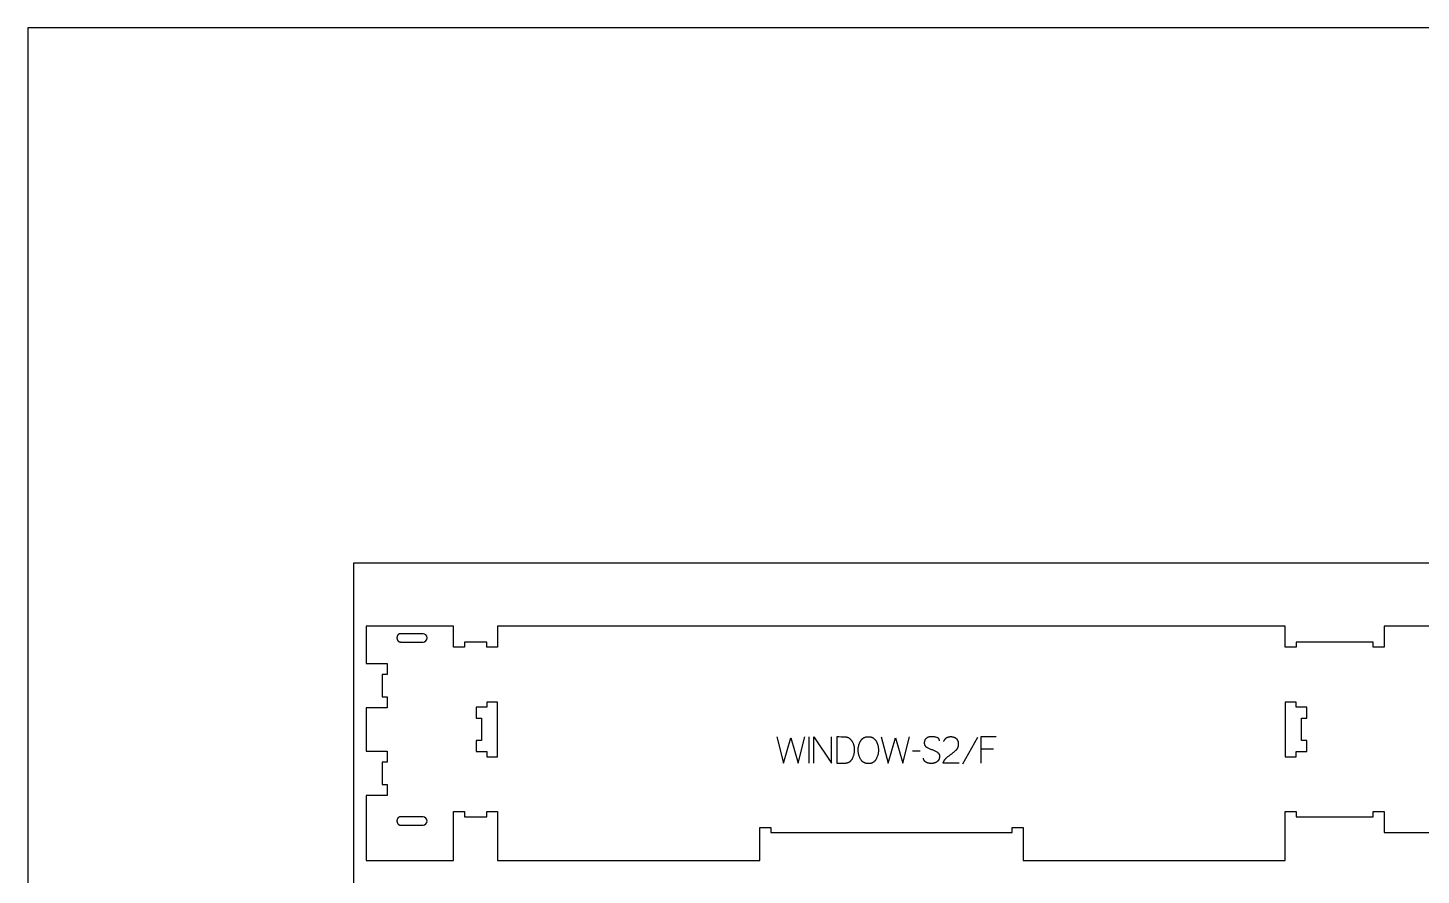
# Model space of a CAD drawing. Extents: x 0 to 4485, y 0 to 8771.
# Drawn here: x 0 to 1591, y 4627 to 5593 of the extents above; entities that cross this region are included whole.
import ezdxf

# ---------------------------------------------------------------- set-up
doc = ezdxf.new("R2010")
doc.units = 0
for name, color, linetype in [('0_SHEET_SPRUCEPLY_2440X122', 1, 'CONTINUOUS'), ('1_ANYTOOL_1MMDEEP_LABELS_S', 2, 'CONTINUOUS'), ('3_ANYTOOL_CUTTHROUGH_INSID', 4, 'CONTINUOUS'), ('4_ANYTOOL_CUTTHROUGH_OUTSI', 5, 'CONTINUOUS'), ('DONOTCUT', 7, 'CONTINUOUS')]:
    doc.layers.add(name, color=color, linetype=linetype)

msp = doc.modelspace()

# ---------------------------------------------------------------- linework, layer by layer
at = {"layer": '0_SHEET_SPRUCEPLY_2440X122'}
msp.add_lwpolyline([(371.7, 4982.6), (371.7, 3762.6), (2811.7, 3762.6), (2811.7, 4982.6)], close=True, dxfattribs=at)
at = {"layer": '1_ANYTOOL_1MMDEEP_LABELS_S', "color": 2}
for points in [[(855.2, 4784.2), (862.9, 4754.2), (871.3, 4783.3), (879.8, 4754.2), (887.3, 4784.2)], [(891.7, 4784.2), (891.7, 4754.2)], [(897.7, 4754.2), (897.7, 4784.2), (917.7, 4754.2), (917.7, 4784.2)], [(974.6, 4784.2), (982.3, 4754.2), (990.7, 4783.3), (999.2, 4754.2), (1006.7, 4784.2)], [(1041.2, 4779.6), (1041.2, 4779.8), (1041.1, 4779.9), (1041.1, 4780), (1041.1, 4780.1), (1041.1, 4780.2), (1041.1, 4780.3), (1041.1, 4780.3), (1041.1, 4780.4), (1041.1, 4780.5), (1041.1, 4780.6), (1041, 4780.7), (1041, 4780.8), (1041, 4780.8), (1041, 4780.9), (1040.9, 4781), (1040.9, 4781.1), (1040.9, 4781.2), (1040.9, 4781.2), (1040.8, 4781.3), (1040.8, 4781.4), (1040.8, 4781.5), (1040.7, 4781.5), (1040.7, 4781.6), (1040.7, 4781.7), (1040.6, 4781.7), (1040.6, 4781.8), (1040.5, 4781.9), (1040.5, 4781.9), (1040.4, 4782), (1040.4, 4782.1), (1040.3, 4782.1), (1040.3, 4782.2), (1040.2, 4782.3), (1040.2, 4782.3), (1040.1, 4782.4), (1040.1, 4782.4), (1040, 4782.5), (1039.9, 4782.5), (1039.9, 4782.6), (1039.8, 4782.7), (1039.7, 4782.7), (1039.7, 4782.8), (1039.6, 4782.8), (1039.5, 4782.9), (1039.5, 4782.9), (1039.4, 4783), (1039.3, 4783), (1039.2, 4783), (1039.2, 4783.1), (1039.1, 4783.1), (1039, 4783.2), (1038.8, 4783.3), (1038.6, 4783.3), (1038.5, 4783.4), (1038.3, 4783.5), (1038.1, 4783.5), (1037.9, 4783.6), (1037.1, 4783.8), (1036.3, 4784), (1035.5, 4784.2), (1034.7, 4784.3), (1034.3, 4784.4), (1034, 4784.4), (1033.6, 4784.5), (1033.2, 4784.5), (1032.8, 4784.5), (1032.5, 4784.5), (1032.1, 4784.5), (1031.8, 4784.5), (1031.6, 4784.5), (1031.4, 4784.5), (1031.2, 4784.5), (1031, 4784.5), (1030.8, 4784.5), (1030.6, 4784.5), (1030.4, 4784.5), (1030.2, 4784.4), (1030.1, 4784.4), (1029.9, 4784.4), (1029.7, 4784.3), (1029.5, 4784.3), (1029.3, 4784.2), (1029.2, 4784.2), (1029, 4784.1), (1028.8, 4784.1), (1028.6, 4784), (1028.5, 4784), (1028.3, 4783.9), (1028.1, 4783.8), (1027.9, 4783.8), (1027.8, 4783.7), (1027.6, 4783.6), (1027.4, 4783.5), (1027.3, 4783.4), (1027.1, 4783.3), (1026.9, 4783.2), (1026.8, 4783.2), (1026.6, 4783), (1026.5, 4782.9), (1026.3, 4782.8), (1026.2, 4782.7), (1026, 4782.6), (1025.9, 4782.5), (1025.7, 4782.4), (1025.6, 4782.2), (1025.4, 4782.1), (1025.3, 4782), (1025.2, 4781.9), (1025.1, 4781.7), (1025, 4781.6), (1024.8, 4781.4), (1024.7, 4781.3), (1024.6, 4781.1), (1024.5, 4781), (1024.5, 4780.8), (1024.4, 4780.7), (1024.3, 4780.5), (1024.2, 4780.3), (1024.1, 4780.2), (1024.1, 4780), (1024, 4779.8), (1024, 4779.7), (1023.9, 4779.5), (1023.9, 4779.3), (1023.8, 4779.1), (1023.8, 4778.9), (1023.8, 4778.7), (1023.7, 4778.5), (1023.7, 4778.3), (1023.7, 4778.1), (1023.7, 4777.9), (1023.7, 4777.7), (1023.7, 4777.5), (1023.7, 4777.3), (1023.7, 4777.1), (1023.7, 4776.9), (1023.7, 4776.7), (1023.7, 4776.5), (1023.8, 4776.3), (1023.8, 4776.1), (1023.8, 4775.9), (1023.9, 4775.7), (1023.9, 4775.5), (1024, 4775.4), (1024.1, 4775.2), (1024.1, 4775.1), (1024.1, 4775), (1024.2, 4774.9), (1024.2, 4774.8), (1024.2, 4774.8), (1024.3, 4774.7), (1024.3, 4774.6), (1024.4, 4774.5), (1024.4, 4774.4), (1024.5, 4774.4), (1024.5, 4774.3), (1024.6, 4774.2), (1024.6, 4774.1), (1024.7, 4774.1), (1024.7, 4774), (1024.8, 4773.9), (1024.8, 4773.8), (1024.9, 4773.8), (1024.9, 4773.7), (1025, 4773.6), (1025.1, 4773.6), (1025.1, 4773.5), (1025.2, 4773.4), (1025.3, 4773.4), (1025.4, 4773.2), (1025.5, 4773.1), (1025.7, 4773), (1025.8, 4772.9), (1026, 4772.8), (1026.2, 4772.7), (1026.3, 4772.6), (1026.5, 4772.5), (1027.2, 4772.1), (1027.9, 4771.7), (1028.7, 4771.3), (1029.5, 4771), (1030.2, 4770.6), (1031, 4770.3), (1031.8, 4770), (1032.7, 4769.7), (1033.5, 4769.3), (1034.3, 4769), (1035.1, 4768.7), (1035.9, 4768.3), (1036.6, 4767.9), (1037.3, 4767.5), (1038, 4767.1), (1038.7, 4766.7), (1038.9, 4766.6), (1039, 4766.5), (1039.2, 4766.4), (1039.3, 4766.3), (1039.3, 4766.3), (1039.4, 4766.2), (1039.5, 4766.1), (1039.6, 4766.1), (1039.6, 4766), (1039.7, 4765.9), (1039.7, 4765.9), (1039.8, 4765.8), (1039.9, 4765.7), (1039.9, 4765.7), (1040, 4765.6), (1040, 4765.5), (1040.1, 4765.4), (1040.2, 4765.4), (1040.2, 4765.3), (1040.3, 4765.2), (1040.3, 4765.1), (1040.4, 4765.1), (1040.4, 4765), (1040.5, 4764.9), (1040.5, 4764.8), (1040.5, 4764.7), (1040.6, 4764.7), (1040.6, 4764.6), (1040.7, 4764.5), (1040.7, 4764.4), (1040.7, 4764.3), (1040.8, 4764.2), (1040.8, 4764.2), (1040.8, 4764.1), (1040.9, 4764), (1040.9, 4763.9), (1040.9, 4763.8), (1041, 4763.6), (1041, 4763.4), (1041, 4763.2), (1041.1, 4763), (1041.1, 4762.8), (1041.1, 4762.6), (1041.1, 4762.4), (1041.1, 4762.2), (1041.1, 4762), (1041.1, 4761.7), (1041.1, 4761.5), (1041.1, 4761.3), (1041.1, 4761), (1041.1, 4760.8), (1041, 4760.6), (1041, 4760.4), (1041, 4760.2), (1040.9, 4759.9), (1040.9, 4759.7), (1040.8, 4759.5), (1040.7, 4759.3), (1040.7, 4759.1), (1040.6, 4758.9), (1040.5, 4758.7), (1040.4, 4758.6), (1040.4, 4758.4), (1040.3, 4758.2), (1040.2, 4758), (1040.1, 4757.9), (1040, 4757.7), (1039.8, 4757.5), (1039.7, 4757.4), (1039.6, 4757.2), (1039.5, 4757), (1039.4, 4756.9), (1039.2, 4756.8), (1039.1, 4756.6), (1038.9, 4756.5), (1038.8, 4756.3), (1038.6, 4756.2), (1038.5, 4756.1), (1038.3, 4756), (1038.1, 4755.8), (1037.9, 4755.7), (1037.6, 4755.5), (1037.2, 4755.3), (1036.8, 4755.1), (1036.5, 4754.9), (1036.1, 4754.8), (1035.7, 4754.6), (1035.5, 4754.5), (1035.3, 4754.5), (1035.1, 4754.4), (1035, 4754.3), (1034.8, 4754.3), (1034.6, 4754.2), (1034.4, 4754.2), (1034.2, 4754.1), (1034, 4754.1), (1033.8, 4754.1), (1033.6, 4754), (1033.4, 4754), (1033.2, 4754), (1033, 4753.9), (1032.6, 4753.9), (1032.2, 4753.9), (1031.7, 4753.9), (1031.3, 4753.9), (1030.9, 4753.9), (1030.5, 4753.9), (1030.1, 4753.9), (1029.7, 4754), (1029.3, 4754.1), (1029, 4754.1), (1028.6, 4754.2), (1028.2, 4754.3), (1027.8, 4754.4), (1027.5, 4754.6), (1027.1, 4754.7), (1026.7, 4754.9), (1026.4, 4755), (1026, 4755.2), (1025.7, 4755.4), (1025.5, 4755.5), (1025.4, 4755.6), (1025.2, 4755.7), (1025, 4755.8), (1024.9, 4755.9), (1024.8, 4756), (1024.6, 4756.2), (1024.5, 4756.3), (1024.4, 4756.4), (1024.2, 4756.5), (1024.1, 4756.7), (1024, 4756.8), (1024, 4756.9), (1023.9, 4756.9), (1023.9, 4757), (1023.8, 4757.1), (1023.8, 4757.1), (1023.7, 4757.2), (1023.7, 4757.3), (1023.6, 4757.4), (1023.6, 4757.4), (1023.5, 4757.5), (1023.5, 4757.6), (1023.5, 4757.7), (1023.4, 4757.7), (1023.4, 4757.8), (1023.4, 4757.9), (1023.3, 4758), (1023.3, 4758), (1023.3, 4758.1), (1023.2, 4758.2), (1023.2, 4758.3), (1023.2, 4758.5), (1023.1, 4758.6), (1023.1, 4758.8), (1023, 4759), (1023, 4759.1), (1023, 4759.3), (1023, 4759.5), (1023, 4759.7), (1022.9, 4759.9), (1022.9, 4760.1)], [(1063.5, 4754.2), (1045.2, 4754.3), (1045.3, 4754.7), (1045.4, 4755), (1045.5, 4755.2), (1045.6, 4755.4), (1045.7, 4755.6), (1045.8, 4755.8), (1045.9, 4756.1), (1046, 4756.3), (1046.1, 4756.5), (1046.2, 4756.7), (1046.3, 4756.9), (1046.4, 4757.1), (1046.5, 4757.3), (1046.6, 4757.5), (1046.8, 4757.7), (1046.9, 4757.9), (1047, 4758), (1047.1, 4758.2), (1047.3, 4758.4), (1047.4, 4758.6), (1047.6, 4758.8), (1047.7, 4759), (1047.9, 4759.1), (1048, 4759.3), (1048.2, 4759.5), (1048.4, 4759.6), (1048.5, 4759.8), (1048.7, 4760), (1048.9, 4760.1), (1049.2, 4760.4), (1050.7, 4761.7), (1052.2, 4762.8), (1053.7, 4764), (1055.2, 4765.1), (1056, 4765.7), (1056.7, 4766.3), (1057.4, 4766.8), (1058.1, 4767.4), (1058.8, 4768), (1059.4, 4768.6), (1060.1, 4769.2), (1060.7, 4769.8), (1060.8, 4770), (1060.9, 4770.2), (1061.1, 4770.3), (1061.2, 4770.5), (1061.3, 4770.7), (1061.5, 4770.8), (1061.6, 4771), (1061.7, 4771.2), (1061.8, 4771.3), (1061.9, 4771.5), (1062, 4771.7), (1062.1, 4771.9), (1062.2, 4772.1), (1062.3, 4772.2), (1062.3, 4772.4), (1062.4, 4772.6), (1062.5, 4772.8), (1062.6, 4773), (1062.6, 4773.2), (1062.7, 4773.4), (1062.7, 4773.6), (1062.8, 4773.8), (1062.8, 4774), (1062.9, 4774.2), (1062.9, 4774.4), (1062.9, 4774.6), (1063, 4774.9), (1063, 4775.1), (1063, 4775.3), (1063, 4775.5), (1063, 4775.7), (1063, 4776), (1063, 4776.2), (1063, 4776.5), (1063, 4776.7), (1063, 4777), (1062.9, 4777.2), (1062.9, 4777.4), (1062.9, 4777.6), (1062.9, 4777.9), (1062.8, 4778.1), (1062.8, 4778.3), (1062.7, 4778.5), (1062.7, 4778.7), (1062.6, 4778.9), (1062.5, 4779.1), (1062.5, 4779.3), (1062.4, 4779.5), (1062.3, 4779.7), (1062.2, 4779.9), (1062.1, 4780.1), (1062, 4780.3), (1061.9, 4780.4), (1061.8, 4780.6), (1061.7, 4780.8), (1061.6, 4780.9), (1061.5, 4781.1), (1061.3, 4781.2), (1061.2, 4781.4), (1061.1, 4781.5), (1060.9, 4781.7), (1060.8, 4781.8), (1060.6, 4782), (1060.5, 4782.1), (1060.3, 4782.2), (1060.2, 4782.4), (1060, 4782.5), (1059.8, 4782.6), (1059.7, 4782.7), (1059.5, 4782.8), (1059.3, 4782.9), (1059.1, 4783), (1059, 4783.1), (1058.8, 4783.2), (1058.6, 4783.3), (1058.4, 4783.4), (1058.2, 4783.5), (1058, 4783.5), (1057.8, 4783.6), (1057.6, 4783.7), (1057.4, 4783.7), (1057.2, 4783.8), (1057, 4783.9), (1056.8, 4783.9), (1056.6, 4784), (1056.4, 4784), (1056.2, 4784), (1055.9, 4784.1), (1055.7, 4784.1), (1055.5, 4784.1), (1055.3, 4784.2), (1055, 4784.2), (1054.8, 4784.2), (1054.6, 4784.2), (1054.1, 4784.2), (1053.7, 4784.2), (1053.4, 4784.2), (1053, 4784.2), (1052.7, 4784.1), (1052.3, 4784.1), (1052, 4784), (1051.7, 4784), (1051.3, 4783.9), (1051, 4783.8), (1050.9, 4783.8), (1050.7, 4783.7), (1050.6, 4783.7), (1050.4, 4783.6), (1050.3, 4783.5), (1050.1, 4783.5), (1050, 4783.4), (1049.8, 4783.4), (1049.7, 4783.3), (1049.6, 4783.2), (1049.4, 4783.2), (1049.3, 4783.1), (1049.2, 4783), (1049, 4782.9), (1048.9, 4782.8), (1048.8, 4782.8), (1048.6, 4782.7), (1048.5, 4782.6), (1048.4, 4782.5), (1048.3, 4782.4), (1048.1, 4782.3), (1048, 4782.2), (1047.9, 4782.1), (1047.8, 4782), (1047.7, 4781.9), (1047.5, 4781.8), (1047.4, 4781.7), (1047.3, 4781.6), (1047.2, 4781.5), (1047.1, 4781.3), (1047, 4781.2), (1046.9, 4781.1), (1046.7, 4780.8), (1046.5, 4780.6), (1046.3, 4780.3), (1046.1, 4780), (1045.9, 4779.7), (1045.8, 4779.4), (1045.6, 4779.1)], [(1084.7, 4783.7), (1067.5, 4753)], [(1106, 4784.2), (1088.3, 4784.2), (1088.3, 4754.2)], [(1018.9, 4768.1), (1010.1, 4768)], [(1102.8, 4770.2), (1088.3, 4770.2)]]:
    msp.add_lwpolyline(points, dxfattribs=at)
for points in [[(923.8, 4784.2), (923.8, 4754.2), (932.3, 4754.3), (932.7, 4754.3), (933.1, 4754.3), (933.5, 4754.3), (933.9, 4754.4), (934.3, 4754.4), (934.6, 4754.5), (935, 4754.6), (935.4, 4754.6), (935.7, 4754.7), (936.1, 4754.8), (936.4, 4754.9), (936.7, 4755), (937, 4755.2), (937.2, 4755.2), (937.3, 4755.3), (937.5, 4755.4), (937.6, 4755.4), (937.8, 4755.5), (937.9, 4755.6), (938.1, 4755.7), (938.2, 4755.7), (938.4, 4755.8), (938.5, 4755.9), (938.6, 4756), (938.8, 4756.1), (938.9, 4756.2), (939, 4756.3), (939.2, 4756.4), (939.3, 4756.5), (939.4, 4756.6), (939.5, 4756.7), (939.6, 4756.8), (939.8, 4756.9), (939.9, 4757), (940, 4757.1), (940.1, 4757.3), (940.2, 4757.4), (940.3, 4757.5), (940.4, 4757.6), (940.5, 4757.8), (940.6, 4757.9), (940.7, 4758), (940.8, 4758.1), (940.9, 4758.3), (941, 4758.4), (941.2, 4758.7), (941.4, 4759), (941.6, 4759.3), (941.9, 4759.9), (942.2, 4760.5), (942.4, 4761.2), (942.7, 4761.8), (942.9, 4762.5), (943.1, 4763.1), (943.3, 4763.8), (943.5, 4764.4), (943.7, 4765.1), (943.8, 4765.7), (943.9, 4766.4), (944, 4767.1), (944.1, 4767.8), (944.1, 4768.5), (944.2, 4769.2), (944.2, 4769.9), (944.2, 4770.5), (944.1, 4771.1), (944.1, 4771.7), (944, 4772.2), (943.9, 4772.8), (943.9, 4773.1), (943.8, 4773.4), (943.8, 4773.7), (943.7, 4773.9), (943.6, 4774.2), (943.5, 4774.5), (943.5, 4774.8), (943.4, 4775), (943.3, 4775.3), (943.2, 4775.6), (943.1, 4775.9), (943, 4776.1), (942.9, 4776.4), (942.8, 4776.7), (942.5, 4777.2), (942.3, 4777.7), (942, 4778.2), (941.7, 4778.7), (941.5, 4779), (941.3, 4779.3), (941.1, 4779.6), (940.9, 4779.9), (940.7, 4780.2), (940.5, 4780.4), (940.2, 4780.7), (940, 4780.9), (939.8, 4781.1), (939.6, 4781.4), (939.4, 4781.6), (939.1, 4781.8), (938.9, 4782), (938.6, 4782.2), (938.4, 4782.3), (938.2, 4782.5), (937.9, 4782.7), (937.7, 4782.8), (937.4, 4783), (937.1, 4783.1), (936.9, 4783.2), (936.6, 4783.3), (936.3, 4783.4), (936.1, 4783.5), (935.8, 4783.6), (935.5, 4783.7), (935.2, 4783.7), (935, 4783.8), (934.7, 4783.8), (934.4, 4783.9), (934.1, 4783.9), (933.8, 4783.9), (931.3, 4784), (928.9, 4784.1), (926.3, 4784.2)], [(960.2, 4784.5), (960.6, 4784.5), (961, 4784.5), (961.3, 4784.5), (961.7, 4784.5), (961.9, 4784.4), (962, 4784.4), (962.2, 4784.4), (962.4, 4784.3), (962.5, 4784.3), (962.7, 4784.3), (962.9, 4784.2), (963, 4784.2), (963.2, 4784.1), (963.3, 4784.1), (963.5, 4784), (963.6, 4784), (963.8, 4783.9), (963.9, 4783.8), (964.1, 4783.8), (964.2, 4783.7), (964.4, 4783.6), (964.5, 4783.6), (964.7, 4783.5), (964.8, 4783.4), (964.9, 4783.3), (965.1, 4783.2), (965.2, 4783.2), (965.3, 4783.1), (965.6, 4782.9), (965.9, 4782.7), (966.1, 4782.5), (966.3, 4782.3), (966.6, 4782.1), (966.8, 4781.8), (967, 4781.6), (967.3, 4781.4), (967.5, 4781.2), (967.7, 4780.9), (967.9, 4780.7), (968.1, 4780.4), (968.3, 4780.1), (968.4, 4779.9), (968.6, 4779.6), (968.8, 4779.3), (969, 4779), (969.1, 4778.7), (969.3, 4778.4), (969.4, 4778.2), (969.6, 4777.9), (969.7, 4777.5), (969.8, 4777.2), (970, 4776.9), (970.1, 4776.6), (970.2, 4776.3), (970.3, 4776), (970.4, 4775.6), (970.5, 4775.3), (970.6, 4775), (970.7, 4774.6), (970.8, 4774.3), (970.9, 4773.6), (971, 4772.9), (971.1, 4772.3), (971.2, 4771.6), (971.3, 4771), (971.3, 4770.3), (971.4, 4769.7), (971.4, 4769), (971.4, 4768.4), (971.3, 4767.8), (971.3, 4767.1), (971.2, 4766.5), (971.1, 4765.8), (971, 4765.2), (970.9, 4764.6), (970.7, 4763.9), (970.5, 4763.3), (970.3, 4762.7), (970.1, 4762), (969.8, 4761.4), (969.6, 4760.7), (969.3, 4760.1), (969, 4759.5), (968.6, 4758.8), (968.4, 4758.5), (968.3, 4758.2), (968.1, 4757.9), (967.9, 4757.6), (967.7, 4757.4), (967.5, 4757.1), (967.3, 4756.8), (967, 4756.6), (966.9, 4756.5), (966.8, 4756.4), (966.7, 4756.3), (966.6, 4756.1), (966.5, 4756), (966.3, 4755.9), (966.2, 4755.8), (966.1, 4755.7), (966, 4755.6), (965.8, 4755.5), (965.7, 4755.4), (965.6, 4755.3), (965.5, 4755.3), (965.3, 4755.2), (965.2, 4755.1), (965.1, 4755), (964.9, 4754.9), (964.8, 4754.9), (964.6, 4754.8), (964.5, 4754.7), (964.4, 4754.6), (964.2, 4754.6), (964.1, 4754.5), (963.9, 4754.4), (963.8, 4754.4), (963.6, 4754.3), (963.5, 4754.3), (963.3, 4754.2), (963, 4754.1), (962.7, 4754), (962.3, 4754), (962, 4753.9), (961.7, 4753.9), (961.3, 4753.8), (961, 4753.8), (960.6, 4753.8), (960.3, 4753.7), (959.9, 4753.7), (959.5, 4753.7), (959.1, 4753.8), (958.8, 4753.8), (958.4, 4753.8), (958.1, 4753.9), (957.7, 4753.9), (957.4, 4754), (957, 4754.1), (956.7, 4754.1), (956.4, 4754.2), (956.2, 4754.3), (956.1, 4754.3), (955.9, 4754.4), (955.7, 4754.5), (955.6, 4754.5), (955.4, 4754.6), (955.3, 4754.7), (955.1, 4754.7), (955, 4754.8), (954.9, 4754.9), (954.7, 4754.9), (954.6, 4755), (954.4, 4755.1), (954.3, 4755.2), (954.2, 4755.3), (954, 4755.4), (953.9, 4755.5), (953.8, 4755.6), (953.6, 4755.7), (953.5, 4755.8), (953.4, 4755.9), (953.3, 4756), (953.1, 4756.1), (953, 4756.2), (952.9, 4756.3), (952.8, 4756.4), (952.7, 4756.5), (952.6, 4756.6), (952.4, 4756.8), (952.3, 4756.9), (952.1, 4757.2), (951.9, 4757.4), (951.7, 4757.7), (951.5, 4758), (951.3, 4758.3), (951.1, 4758.6), (951, 4758.9), (950.6, 4759.6), (950.3, 4760.2), (950, 4760.9), (949.8, 4761.5), (949.5, 4762.2), (949.3, 4762.8), (949.1, 4763.5), (948.9, 4764.1), (948.7, 4764.8), (948.6, 4765.4), (948.5, 4766.1), (948.4, 4766.7), (948.3, 4767.4), (948.2, 4768), (948.2, 4768.7), (948.2, 4769.3), (948.2, 4770), (948.2, 4770.7), (948.3, 4771.4), (948.4, 4772.1), (948.5, 4772.7), (948.6, 4773.4), (948.8, 4774.1), (948.9, 4774.7), (949.1, 4775.4), (949.3, 4776), (949.6, 4776.6), (949.8, 4777.3), (950.1, 4777.9), (950.4, 4778.5), (950.7, 4779.1), (951.1, 4779.7), (951.3, 4780), (951.5, 4780.3), (951.7, 4780.6), (951.9, 4780.9), (952.1, 4781.1), (952.3, 4781.4), (952.5, 4781.6), (952.7, 4781.8), (952.9, 4781.9), (953, 4782.1), (953.1, 4782.2), (953.2, 4782.3), (953.3, 4782.4), (953.5, 4782.5), (953.6, 4782.6), (953.7, 4782.7), (953.9, 4782.8), (954, 4782.8), (954.1, 4782.9), (954.3, 4783), (954.4, 4783.1), (954.5, 4783.2), (954.7, 4783.3), (954.8, 4783.3), (955, 4783.4), (955.1, 4783.5), (955.4, 4783.6), (955.7, 4783.7), (956, 4783.9), (956.3, 4784), (956.7, 4784.1), (957, 4784.2), (957.3, 4784.2), (957.7, 4784.3), (958, 4784.4), (958.4, 4784.4), (958.7, 4784.5), (959.1, 4784.5), (959.5, 4784.5), (959.9, 4784.5)]]:
    msp.add_lwpolyline(points, close=True, dxfattribs=at)
at = {"layer": '3_ANYTOOL_CUTTHROUGH_INSID', "color": 4}
for points in [[(451.3, 4902), (425.5, 4902), (425.4, 4902), (425.3, 4902), (425.2, 4902), (425.1, 4902), (425, 4902), (424.9, 4902), (424.8, 4902), (424.7, 4902), (424.6, 4901.9), (424.5, 4901.9), (424.4, 4901.9), (424.3, 4901.9), (424.2, 4901.8), (424.1, 4901.8), (424.1, 4901.7), (424, 4901.7), (423.9, 4901.6), (423.8, 4901.6), (423.7, 4901.5), (423.6, 4901.5), (423.5, 4901.4), (423.4, 4901.4), (423.3, 4901.3), (423.2, 4901.2), (423.2, 4901.2), (423.1, 4901.1), (423, 4901), (422.9, 4900.9), (422.8, 4900.9), (422.8, 4900.8), (422.7, 4900.7), (422.6, 4900.6), (422.5, 4900.5), (422.5, 4900.4), (422.4, 4900.3), (422.3, 4900.2), (422.3, 4900.2), (422.2, 4900.1), (422.2, 4900), (422.1, 4899.9), (422.1, 4899.8), (422, 4899.7), (422, 4899.6), (421.9, 4899.4), (421.9, 4899.3), (421.8, 4899.2), (421.8, 4899.1), (421.8, 4899), (421.7, 4898.9), (421.7, 4898.8), (421.7, 4898.7), (421.6, 4898.6), (421.6, 4898.5), (421.6, 4898.4), (421.6, 4898.3), (421.6, 4898.2), (421.5, 4898), (421.5, 4897.9), (421.5, 4897.8), (421.5, 4897.7), (421.5, 4897.6), (421.5, 4897.5), (421.5, 4897.4), (421.5, 4897.3), (421.5, 4897.2), (421.5, 4897.1), (421.5, 4897), (421.5, 4896.9), (421.5, 4896.8), (421.5, 4896.7), (421.5, 4896.6), (421.6, 4896.4), (421.6, 4896.3), (421.6, 4896.2), (421.6, 4896.1), (421.6, 4896), (421.7, 4895.9), (421.7, 4895.8), (421.7, 4895.7), (421.8, 4895.6), (421.8, 4895.5), (421.8, 4895.4), (421.9, 4895.3), (421.9, 4895.2), (422, 4895), (422, 4894.9), (422.1, 4894.8), (422.1, 4894.7), (422.2, 4894.6), (422.2, 4894.5), (422.3, 4894.4), (422.3, 4894.4), (422.4, 4894.3), (422.5, 4894.2), (422.5, 4894.1), (422.6, 4894), (422.7, 4893.9), (422.8, 4893.8), (422.8, 4893.7), (422.9, 4893.7), (423, 4893.6), (423.1, 4893.5), (423.2, 4893.4), (423.2, 4893.4), (423.3, 4893.3), (423.4, 4893.2), (423.5, 4893.2), (423.6, 4893.1), (423.7, 4893.1), (423.8, 4893), (423.9, 4893), (424, 4892.9), (424.1, 4892.9), (424.1, 4892.8), (424.2, 4892.8), (424.3, 4892.7), (424.4, 4892.7), (424.5, 4892.7), (424.6, 4892.7), (424.7, 4892.6), (424.8, 4892.6), (424.9, 4892.6), (425, 4892.6), (425.1, 4892.6), (425.2, 4892.6), (425.3, 4892.6), (425.4, 4892.6), (425.5, 4892.5), (451.3, 4892.5, 1)], [(451.3, 4683.5, 1), (451.3, 4693), (425.5, 4693), (425.4, 4693), (425.3, 4693), (425.2, 4693), (425.1, 4693), (425, 4693), (424.9, 4693), (424.8, 4693), (424.7, 4693), (424.6, 4692.9), (424.5, 4692.9), (424.4, 4692.9), (424.3, 4692.9), (424.2, 4692.8), (424.1, 4692.8), (424.1, 4692.7), (424, 4692.7), (423.9, 4692.6), (423.8, 4692.6), (423.7, 4692.5), (423.6, 4692.5), (423.5, 4692.4), (423.4, 4692.4), (423.3, 4692.3), (423.2, 4692.2), (423.2, 4692.2), (423.1, 4692.1), (423, 4692), (422.9, 4691.9), (422.8, 4691.9), (422.8, 4691.8), (422.7, 4691.7), (422.6, 4691.6), (422.5, 4691.5), (422.5, 4691.4), (422.4, 4691.3), (422.3, 4691.2), (422.3, 4691.2), (422.2, 4691.1), (422.2, 4691), (422.1, 4690.9), (422.1, 4690.8), (422, 4690.7), (422, 4690.6), (421.9, 4690.4), (421.9, 4690.3), (421.8, 4690.2), (421.8, 4690.1), (421.8, 4690), (421.7, 4689.9), (421.7, 4689.8), (421.7, 4689.7), (421.6, 4689.6), (421.6, 4689.5), (421.6, 4689.4), (421.6, 4689.3), (421.6, 4689.2), (421.5, 4689), (421.5, 4688.9), (421.5, 4688.8), (421.5, 4688.7), (421.5, 4688.6), (421.5, 4688.5), (421.5, 4688.4), (421.5, 4688.3), (421.5, 4688.2), (421.5, 4688.1), (421.5, 4688), (421.5, 4687.9), (421.5, 4687.8), (421.5, 4687.7), (421.5, 4687.6), (421.6, 4687.4), (421.6, 4687.3), (421.6, 4687.2), (421.6, 4687.1), (421.6, 4687), (421.7, 4686.9), (421.7, 4686.8), (421.7, 4686.7), (421.8, 4686.6), (421.8, 4686.5), (421.8, 4686.4), (421.9, 4686.3), (421.9, 4686.2), (422, 4686), (422, 4685.9), (422.1, 4685.8), (422.1, 4685.7), (422.2, 4685.6), (422.2, 4685.5), (422.3, 4685.4), (422.3, 4685.4), (422.4, 4685.3), (422.5, 4685.2), (422.5, 4685.1), (422.6, 4685), (422.7, 4684.9), (422.8, 4684.8), (422.8, 4684.7), (422.9, 4684.7), (423, 4684.6), (423.1, 4684.5), (423.2, 4684.4), (423.2, 4684.4), (423.3, 4684.3), (423.4, 4684.2), (423.5, 4684.2), (423.6, 4684.1), (423.7, 4684.1), (423.8, 4684), (423.9, 4684), (424, 4683.9), (424.1, 4683.9), (424.1, 4683.8), (424.2, 4683.8), (424.3, 4683.7), (424.4, 4683.7), (424.5, 4683.7), (424.6, 4683.7), (424.7, 4683.6), (424.8, 4683.6), (424.9, 4683.6), (425, 4683.6), (425.1, 4683.6), (425.2, 4683.6), (425.3, 4683.6), (425.4, 4683.6), (425.5, 4683.5)]]:
    msp.add_lwpolyline(points, format="xyb", close=True, dxfattribs=at)
for points in [[(536.3, 4824), (524, 4824), (524, 4818), (512, 4818), (512, 4805.5), (518, 4805.5), (518, 4780), (512, 4780), (512, 4767.5), (524, 4767.5), (524, 4761.5), (536.5, 4761.5), (536.5, 4824)], [(1436, 4761.5), (1448.5, 4761.5), (1448.5, 4767.5), (1460.5, 4767.5), (1460.5, 4780), (1454.5, 4780), (1454.5, 4805.5), (1460.5, 4805.5), (1460.5, 4818), (1448.5, 4818), (1448.5, 4824), (1436, 4824)]]:
    msp.add_lwpolyline(points, close=True, dxfattribs=at)
at = {"layer": '4_ANYTOOL_CUTTHROUGH_OUTSI', "color": 5}
msp.add_lwpolyline([(1623.5, 4910.5), (1549, 4910.5), (1549, 4886.5), (1536.5, 4886.5), (1536.5, 4892.5), (1448.5, 4892.5), (1448.5, 4886.5), (1436, 4886.5), (1436, 4910.5), (1136.5, 4910.5), (536.5, 4910.5), (536.5, 4886.5), (524, 4886.5), (524, 4892.5), (498.5, 4892.5), (498.5, 4886.5), (486, 4886.5), (486, 4910.5), (386.5, 4910.5), (386.5, 4868), (410.5, 4868), (410.5, 4855.5), (404.5, 4855.5), (404.5, 4830), (410.5, 4830), (410.5, 4817.5), (386.5, 4817.5), (386.5, 4768), (410.5, 4768), (410.5, 4755.5), (404.5, 4755.5), (404.5, 4730), (410.5, 4730), (410.5, 4717.5), (386.5, 4717.5), (386.5, 4643), (486, 4643), (486, 4699), (498.5, 4699), (498.5, 4693), (524, 4693), (524, 4699), (536.5, 4699), (536.5, 4643), (836, 4643), (836, 4681), (848.5, 4681), (848.5, 4675), (1124, 4675), (1124, 4681), (1136.5, 4681), (1136.5, 4643), (1436, 4643), (1436, 4699), (1448.5, 4699), (1448.5, 4693), (1536.5, 4693), (1536.5, 4699), (1549, 4699), (1549, 4675), (1623.5, 4675)], dxfattribs=at)
at = {"layer": 'DONOTCUT'}
msp.add_lwpolyline([(0, 0), (3183.4, 0), (3183.4, 5593.4), (0, 5593.4)], close=True, dxfattribs=at)

doc.saveas('drawing.dxf')
